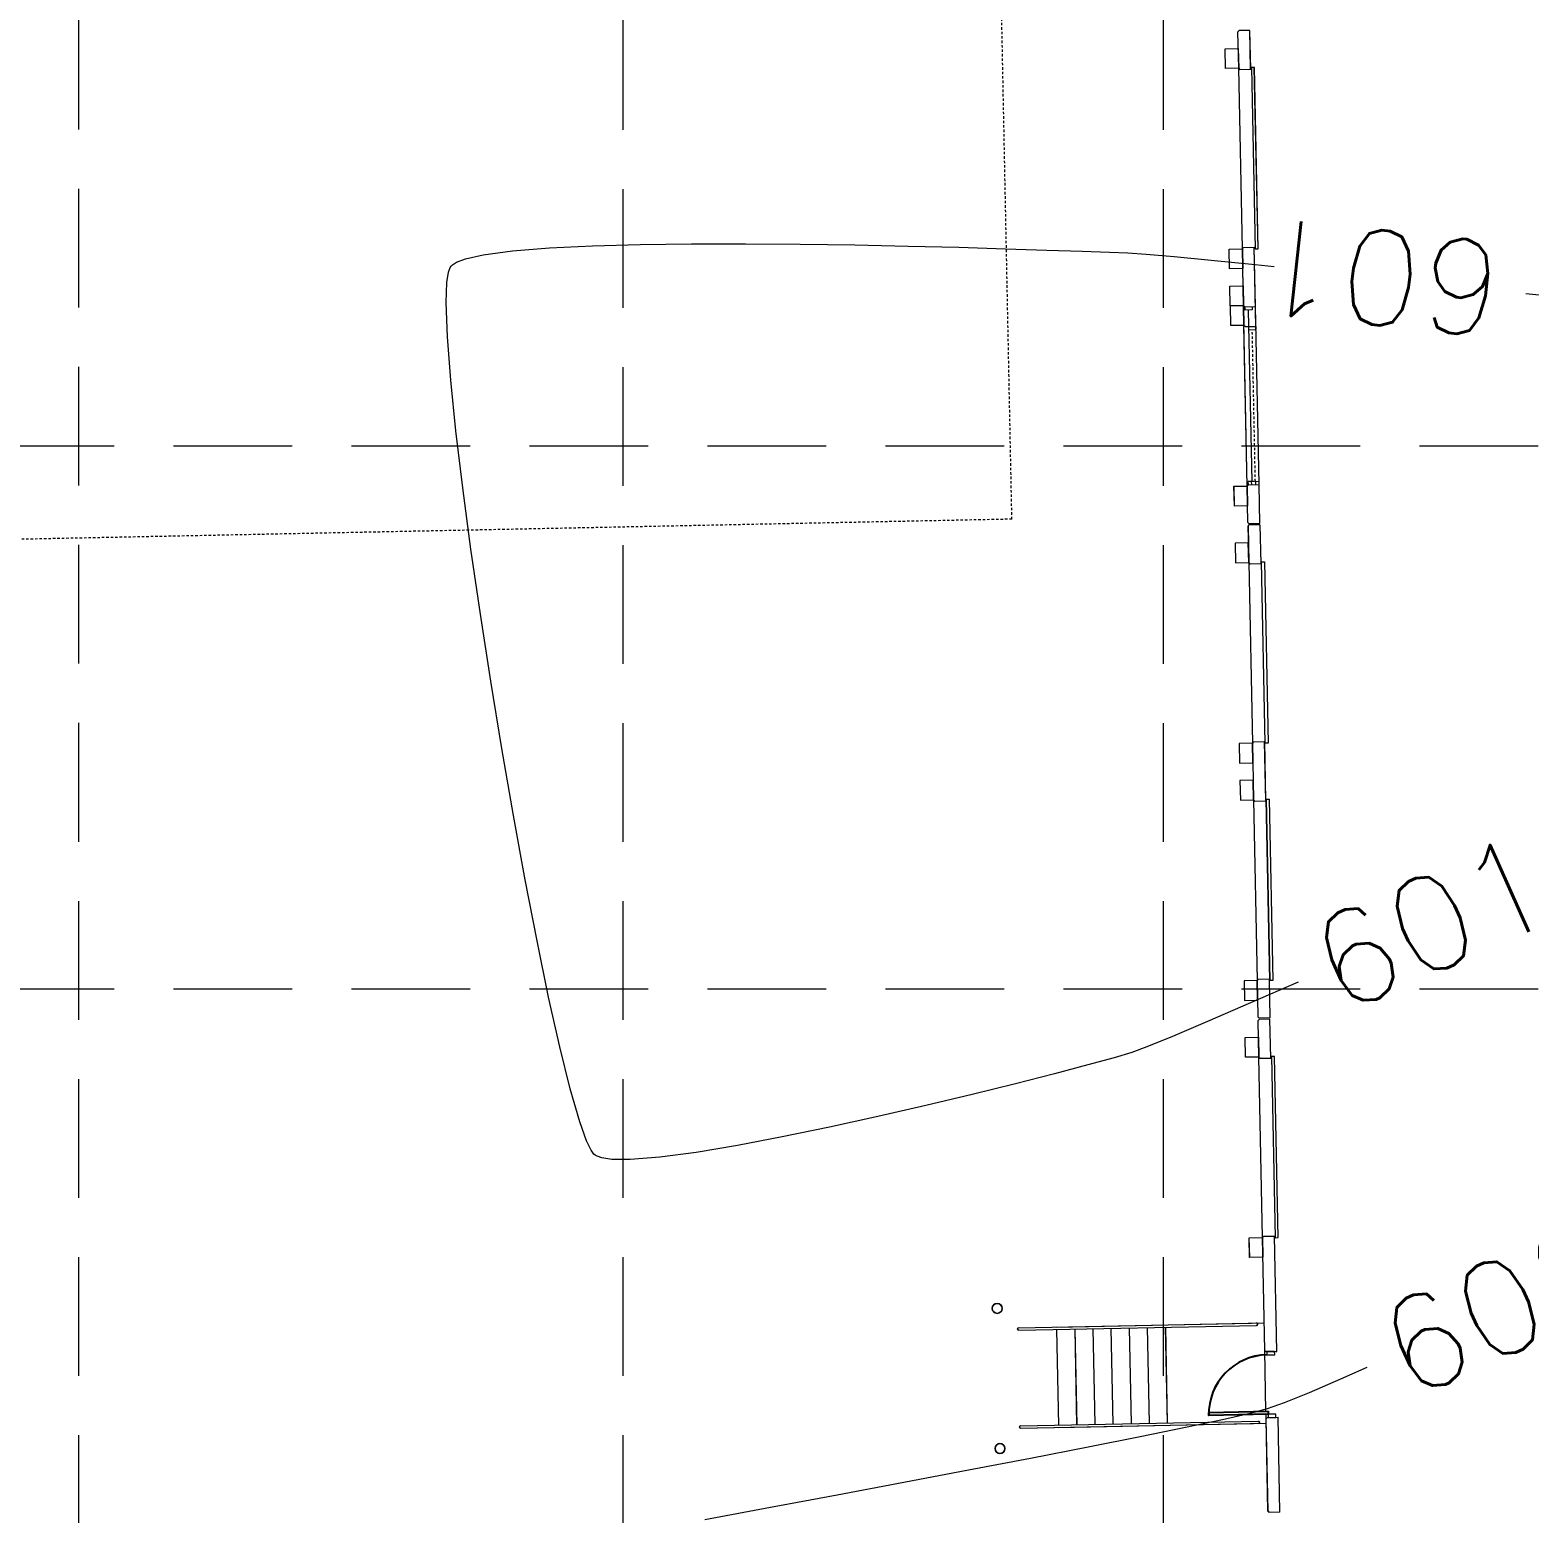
# Model space of a CAD drawing. Extents: x 2140663 to 2528301, y 336313 to 7007653.
# Drawn here: x 2527473.7 to 2527549.5, y 7006637.1 to 7006712 of the extents above; entities that cross this region are included whole.
import ezdxf

# ---------------------------------------------------------------- set-up
doc = ezdxf.new("R2010")
doc.units = 0
doc.header["$MEASUREMENT"] = 0
for name, pattern in [('HIDDEN', [0.375, 0.25, -0.125]), ('xdrc002ar$0$HIDDEN2', [0.1875, 0.125, -0.0625]), ('xdrc002pt$0$HIDDEN2', [0.1875, 0.125, -0.0625])]:
    doc.linetypes.add(name, pattern=pattern)
for name, color, linetype in [('1 EXISTING CONTOURS', 43, 'Continuous'), ('GRID', 254, 'HIDDEN'), ('xdrc002ar$0$BASE1$0$ADO', 8, 'Continuous'), ('xdrc002ar$0$BASE1$0$AFL', 1, 'Continuous'), ('xdrc002ar$0$BASE1$0$AFLHR', 7, 'Continuous'), ('xdrc002ar$0$BASE1$0$AFLST', 1, 'Continuous'), ('xdrc002ar$0$BASE1$0$awa', 7, 'Continuous'), ('xdrc002ar$0$WINDOWS', 8, 'Continuous'), ('xdrc002ar$0$XR3$0$BASE1$0$ADO', 3, 'Continuous'), ('xdrc002ar$0$XR3$0$BASE1$0$AFL', 1, 'Continuous'), ('xdrc002ar$0$XR3$0$BASE1$0$AFLHR', 2, 'Continuous'), ('xdrc002ar$0$XR3$0$BASE1$0$AFLST', 2, 'Continuous'), ('xdrc002ar$0$XR3$0$BASE1$0$awa', 4, 'Continuous'), ('xdrc002ar$0$XR3$0$WINDOWS', 2, 'Continuous'), ('xdrc002pt$0$V-ESMT-STRM-N', 2, 'xdrc002pt$0$HIDDEN2')]:
    doc.layers.add(name, color=color, linetype=linetype)
doc.styles.add('L200', font='simplex', dxfattribs={"height": 12})

# ---------------------------------------------------------------- blocks, each defined once
blk = doc.blocks.new('xdrc002ar$0$XR3$0$A$C228123AE')
at = {"layer": 'xdrc002ar$0$XR3$0$BASE1$0$ADO', "lineweight": 0}
for points in [[(22.61683327611536, 15.75429074559361), (22.61683327611536, 17.50429074559361), (132.6168332761154, 17.50429074559361), (132.6168332761154, 15.75429074559361)], [(166.6168332761154, 15.75429074559361), (166.6168332761154, 17.50429074559361), (276.6168332761154, 17.50429074559361), (276.6168332761154, 15.75429074559361)]]:
    blk.add_lwpolyline(points, close=True, dxfattribs=at)
at = {"layer": 'xdrc002ar$0$XR3$0$BASE1$0$AFL', "lineweight": 0}
for p, q in [((22.86683327844366, 8.004440076649189), (132.3668332770467, 8.004440076649189)), ((166.866833277978, 8.004440076649189), (276.366833276581, 8.004440076649189))]:
    blk.add_line(p, q, dxfattribs=at)
for points in [[(10.86683327844366, 8.004440078511834), (10.86683327844366, 0.004440078511834145), (22.86683327844366, 0.004440078511834145), (22.86683327844366, 8.004440078511834)], [(132.3668332770467, 8.004440078511834), (132.3668332770467, 0.004440078511834145), (144.3668332770467, 0.004440078511834145), (144.3668332770467, 8.004440078511834)], [(154.866833277978, 8.004440077580512), (154.866833277978, 0.00444007758051157), (166.866833277978, 0.00444007758051157), (166.866833277978, 8.004440077580512)], [(276.366833276581, 8.004440077580512), (276.366833276581, 0.00444007758051157), (288.366833276581, 0.00444007758051157), (288.366833276581, 8.004440077580512)]]:
    blk.add_lwpolyline(points, close=True, dxfattribs=at)
at = {"layer": 'xdrc002ar$0$XR3$0$BASE1$0$awa', "lineweight": 0}
for p, q in [((-0.008166723418980837, 15.25444007758051), (23.61683327611536, 15.25444007664919)), ((-0.008166723418980837, 15.25444007758051), (-0.008166723418980837, 8.754440076649189)), ((23.61683327658102, 8.754440076649189), (23.61683327611536, 15.25444007664919)), ((131.6168332770467, 8.754440078511834), (131.616833276581, 15.25444007851183)), ((131.6168332761154, 15.25444007758051), (167.6168332756497, 15.25444007571787)), ((167.616833276581, 8.754440076649189), (167.6168332756497, 15.25444007851183)), ((275.616833276581, 8.754440077580512), (275.6168332756497, 15.25444007758051)), ((275.6168332761154, 15.25444007664919), (299.241833276581, 15.25444007758051)), ((299.241833276581, 15.25444007758051), (299.241833276581, 8.754440077580512)), ((0.7418332765810192, 8.004440076649189), (-0.008166723418980837, 8.754440076649189)), ((0.7418332765810192, 8.004440076649189), (22.86683327658102, 8.004440076649189)), ((23.61683327658102, 8.754440076649189), (22.86683327658102, 8.004440076649189)), ((131.6168332770467, 8.754440078511834), (132.3668332770467, 8.004440078511834)), ((132.3668332770467, 8.004440078511834), (166.866833277978, 8.004440076649189)), ((166.866833276581, 8.004440076649189), (167.616833276581, 8.754440076649189)), ((276.366833276581, 8.004440077580512), (275.616833276581, 8.754440077580512)), ((276.366833276581, 8.004440077580512), (298.491833276581, 8.004440077580512)), ((299.241833276581, 8.754440077580512), (298.491833276581, 8.004440077580512))]:
    blk.add_line(p, q, dxfattribs=at)
blk = doc.blocks.new('xdrc002ar$0$XR3$0$BASE1$0$36D')
at = {"layer": 'xdrc002ar$0$XR3$0$BASE1$0$ADO'}
blk.add_lwpolyline([(-1.75, 1.000444171950221e-11), (0, 1.000444171950221e-11), (0, -35.99999999999), (-1.75, -35.99999999999)], close=True, dxfattribs=at)
blk.add_arc((0, 1.000444171950221e-11), 36, 180, 270, dxfattribs=at)
blk = doc.blocks.new('xdrc002ar$0$XR3$0$A$C2C35675B')
at = {"layer": 'xdrc002ar$0$XR3$0$BASE1$0$ADO', "lineweight": 0}
for points in [[(166.6244176290929, 172.5308349635452), (166.6244176290929, 174.2808349635452), (276.6244176290929, 174.2808349635452), (276.6244176290929, 172.5308349635452)], [(59.6332012093626, 170.7809842955321), (59.6332012093626, 166.0309842955321), (57.63320120889693, 166.0309842955321), (57.6332012093626, 170.7809842955321)], [(97.6332012093626, 170.7809842955321), (97.63320120889693, 166.0309842955321), (95.6332012093626, 166.0309842955321), (95.6332012093626, 170.7809842955321)]]:
    blk.add_lwpolyline(points, close=True, dxfattribs=at)
at = {"layer": 'xdrc002ar$0$XR3$0$BASE1$0$AFL', "lineweight": 0}
blk.add_line((166.8744176309556, 164.7809842946008), (276.3744176295586, 164.7809842946008), dxfattribs=at)
for points in [[(154.8744176309556, 164.7809842955321), (154.8744176309556, 156.7809842955321), (166.8744176309556, 156.7809842955321), (166.8744176309556, 164.7809842955321)], [(276.3744176295586, 164.7809842955321), (276.3744176295586, 156.7809842955321), (288.3744176295586, 156.7809842955321), (288.3744176295586, 164.7809842955321)]]:
    blk.add_lwpolyline(points, close=True, dxfattribs=at)
at = {"layer": 'xdrc002ar$0$XR3$0$BASE1$0$AFLHR', "lineweight": 0}
for p, q in [((54.13320120843127, 38.78098429553211), (54.13320120843127, 164.7809842955321)), ((115.1332012093626, 38.78098429553211), (115.1332012093626, 164.7809842955321)), ((54.13320120843127, 15.78098429646343), (54.13320120843127, 157.0340611664578)), ((55.63320120843127, 15.78098429646343), (55.63320120796561, 160.0691040679812)), ((113.6332012093626, 15.78098429646343), (113.6332012093626, 160.069068627432)), ((115.1332012093626, 15.78098429646343), (115.1332012093626, 157.0340611655265))]:
    blk.add_line(p, q, dxfattribs=at)
for centre, start, end in [((54.88320120889693, 160.069068627432), 0, 180), ((114.3832012093626, 160.069068627432), 0, 180), ((54.88320120982826, 15.78098429553211), 180, 0), ((114.3832012093626, 15.78098429646343), 180, 0)]:
    blk.add_arc(centre, 0.75, start, end, dxfattribs=at)
at = {"layer": 'xdrc002ar$0$XR3$0$BASE1$0$AFLST', "lineweight": 0}
for p, q in [((56.88320120982826, 164.7809842964634), (59.63320120843127, 164.7809842964634)), ((61.38320120843127, 164.7809842964634), (98.38320121075958, 164.7809842927381)), ((113.6332012093626, 104.7809842936695), (55.63320120843127, 104.7809842918068)), ((113.6332012093626, 93.78098429460078), (55.63320120843127, 93.78098429553211)), ((113.6332012093626, 82.78098429646343), (55.63320120843127, 82.78098429739475)), ((113.6332012093626, 71.78098429739475), (55.63320120843127, 71.78098429832608)), ((113.6332012093626, 60.7809842992574), (55.63320120843127, 60.78098430018872)), ((113.6332012093626, 49.78098430112004), (55.63320120843127, 49.78098430205137)), ((113.6332012093626, 38.78098430298269), (55.63320120843127, 38.78098430298269))]:
    blk.add_line(p, q, dxfattribs=at)
for centre in [(42.13320120843127, 2.998648459091783), (127.1332012098283, 2.998648459091783)]:
    blk.add_circle(centre, 3, dxfattribs=at)
at = {"layer": 'xdrc002ar$0$XR3$0$BASE1$0$awa', "lineweight": 0}
for p, q in [((-0.0005823704414069653, 172.0309842955321), (57.6332012093626, 172.0309842983261)), ((-0.0005823704414069653, 172.0309842955321), (-0.0005823704414069653, 165.5309842946008)), ((0.749417629558593, 164.7809842946008), (-0.0005823704414069653, 165.5309842946008)), ((0.7494176286272705, 164.7809842955321), (56.8832012093626, 164.7809842946008)), ((56.88320120889693, 164.7809842955321), (57.63320120889693, 165.5309842955321)), ((57.63320120889693, 165.5309842955321), (57.6332012093626, 172.0309842936695)), ((97.63320120982826, 172.0309842973948), (167.6244176286273, 172.0309842936695)), ((97.63320120889693, 165.5309842946008), (97.6332012093626, 172.0309842946008)), ((98.38320120889693, 164.7809842946008), (97.63320120889693, 165.5309842946008)), ((98.38320120517164, 164.7809842983261), (166.8744176309556, 164.7809842946008)), ((166.8744176295586, 164.7809842946008), (167.6244176295586, 165.5309842946008)), ((167.6244176295586, 165.5309842946008), (167.6244176286273, 172.0309842964634)), ((275.6244176295586, 165.5309842955321), (275.6244176286273, 172.0309842955321)), ((275.6244176290929, 172.0309842946008), (299.2494176295586, 172.0309842955321)), ((276.3744176295586, 164.7809842955321), (275.6244176295586, 165.5309842955321)), ((276.3744176295586, 164.7809842955321), (298.4994176295586, 164.7809842955321)), ((299.2494176295586, 165.5309842955321), (298.4994176295586, 164.7809842955321)), ((299.2494176295586, 172.0309842955321), (299.2494176295586, 165.5309842955321))]:
    blk.add_line(p, q, dxfattribs=at)
at = {"layer": 'xdrc002ar$0$XR3$0$BASE1$0$ADO', "lineweight": 0, "extrusion": (0, 0, -1), "zscale": -1}
blk.add_blockref('xdrc002ar$0$XR3$0$BASE1$0$36D', (-59.63320120843127, 166.0309842955321), dxfattribs=at)
blk = doc.blocks.new('xdrc002ar$0$XR3$0$A$C78C46FB7')
at = {"layer": 'xdrc002ar$0$XR3$0$WINDOWS', "linetype": 'Continuous', "lineweight": 0}
for p, q in [((-9.313225746154785e-10, 6.5), (1.999999999068677, 6.499999997206032)), ((-5.587935447692871e-09, 2), (1.999999994412065, 1.999999997206032)), ((1.999999994412065, 1.999999998137355), (1.999999999068677, 6.499999997206032)), ((1.999999997671694, 4.250759867951274), (105.9999999818392, 4.250759805552661)), ((107.9999999795109, 6.5), (105.9999999795109, 6.499999997206032)), ((105.9999999841675, 1.999999998137355), (105.9999999795109, 6.499999997206032)), ((107.9999999841675, 2), (105.9999999841675, 1.999999997206032))]:
    blk.add_line(p, q, dxfattribs=at)
blk = doc.blocks.new('xdrc002ar$0$BASE1$0$36D')
at = {"layer": 'xdrc002ar$0$BASE1$0$ADO'}
blk.add_lwpolyline([(-1.75, 1.000444171950221e-11), (0, 1.000444171950221e-11), (0, -35.99999999999), (-1.75, -35.99999999999)], close=True, dxfattribs=at)
blk.add_arc((0, 1.000444171950221e-11), 36, 180, 270, dxfattribs=at)

msp = doc.modelspace()

# ---------------------------------------------------------------- linework, layer by layer
at = {"layer": '1 EXISTING CONTOURS', "color": 43, "lineweight": 0, "extrusion": (0.133392943693471, -0.9910632283425668, 0), "elevation": -6606933.168672906}
msp.add_lwpolyline([(3439553.371367573, 601.0000000000007), (3439554.877354843, 601.0000000000007)], dxfattribs=at)
at = {"layer": '1 EXISTING CONTOURS', "color": 43, "lineweight": 0, "extrusion": (0.0809369052786091, -0.996719226946045, 0), "elevation": -6779145.596235899}
msp.add_lwpolyline([(3086306.633288581, 601), (3086308.503615507, 601)], dxfattribs=at)
at = {"layer": '1 EXISTING CONTOURS', "color": 43, "lineweight": 0, "extrusion": (0.04913742073775506, -0.99879202734265, 0), "elevation": -6874042.284814943}
msp.add_lwpolyline([(2868738.025862622, 601.0000000000007), (2868740.201020585, 601.0000000000007)], dxfattribs=at)
at = {"layer": '1 EXISTING CONTOURS', "color": 43, "lineweight": 0}
for points, elevation in [([(2527502.13337864, 7006701.123934275), (2527504.550926118, 7006701.191331883)], 601), ([(2527504.550926118, 7006701.191331883), (2527507.150168063, 7006701.224258224)], 601), ([(2527507.150168063, 7006701.224258224), (2527509.867781895, 7006701.227726077)], 601), ([(2527509.867781895, 7006701.227726077), (2527512.640445037, 7006701.206748222)], 601), ([(2527518.097628932, 7006701.111506498), (2527520.655504528, 7006701.047268188)], 601), ([(2527520.655504528, 7006701.047268188), (2527523.015139118, 7006700.97863528)], 601), ([(2527523.015139118, 7006700.97863528), (2527525.113210123, 7006700.910620556)], 601), ([(2527526.886394964, 7006700.848236794), (2527528.271371061, 7006700.796496771)], 601), ([(2527528.271371061, 7006700.796496771), (2527529.204815838, 7006700.760413266)], 601), ([(2527529.204815838, 7006700.760413266), (2527530.126282868, 7006700.700522795)], 601), ([(2527494.857406956, 7006699.792452181), (2527494.938467782, 7006700.019367734)], 601), ([(2527494.938467782, 7006700.019367734), (2527494.987348512, 7006700.09443001)], 601), ([(2527495.259547442, 7006700.290822311), (2527495.720255471, 7006700.465060116)], 601), ([(2527533.413314946, 7006700.397415593), (2527535.649458779, 7006700.171113588)], 601), ([(2527494.776151557, 7006699.268478853), (2527494.857406956, 7006699.792452181)], 601), ([(2527494.799018843, 7006696.515380874), (2527494.7391405, 7006698.250584749)], 601), ([(2527494.965821553, 7006694.331072843), (2527494.799018843, 7006696.515380874)], 601), ([(2527495.227750727, 7006691.767473157), (2527494.965821553, 7006694.331072843)], 601), ([(2527495.989796872, 7006685.781648838), (2527495.573008467, 7006688.89439432)], 601), ([(2527496.466318041, 7006682.499049214), (2527495.989796872, 7006685.781648838)], 601), ([(2527496.990774073, 7006679.116407949), (2527496.466318041, 7006682.499049214)], 601), ([(2527498.733772346, 7006669.066359362), (2527498.136299126, 7006672.330250519)], 601), ([(2527537.808410505, 7006663.897891656), (2527535.407099576, 7006662.845629368)], 601), ([(2527535.407099576, 7006662.845629368), (2527533.224436058, 7006661.900073722)], 601), ([(2527531.458284987, 7006661.149259143), (2527530.166404328, 7006660.619824685)], 601), ([(2527529.406552054, 7006660.338409405), (2527528.507010911, 7006660.073701756)], 601), ([(2527527.182608651, 7006659.709039721), (2527525.501418232, 7006659.264805436)], 601), ([(2527518.997847612, 7006657.658490441), (2527516.570234146, 7006657.099788514)], 601), ([(2527521.340964755, 7006658.21914866), (2527518.997847612, 7006657.658490441)], 601), ([(2527514.126197315, 7006656.563425018), (2527511.733810077, 7006656.069782089)], 601), ([(2527507.376276215, 7006655.292186469), (2527505.547275509, 7006655.048998051)], 601), ([(2527503.117151663, 7006654.938063451), (2527502.608965751, 7006655.011089803)], 601), ([(2527529.825899654, 7006640.912859879), (2527527.191992207, 7006640.390258278)], 602), ([(2527527.191992207, 7006640.390258278), (2527524.277937048, 7006639.822461003)], 602)]:
    msp.add_lwpolyline(points, dxfattribs=dict(at, elevation=elevation))
at = {"layer": '1 EXISTING CONTOURS', "color": 43, "lineweight": 0, "extrusion": (-0.01461677612730902, -0.9998931692214146, 0), "elevation": -7042896.761827323}
msp.add_lwpolyline([(2424827.24137179, 601.0000000000007), (2424830.006057015, 601.0000000000007)], dxfattribs=at)
at = {"layer": '1 EXISTING CONTOURS', "color": 43, "lineweight": 0, "extrusion": (-0.02035787912658919, -0.9997927569038831, 0), "elevation": -7056703.928996382}
msp.add_lwpolyline([(2384350.019296499, 601), (2384352.712648701, 601)], dxfattribs=at)
at = {"layer": '1 EXISTING CONTOURS', "color": 43, "lineweight": 0, "extrusion": (-0.03516000643426442, -0.9993816958237441, 0), "elevation": -7091236.43742898}
msp.add_lwpolyline([(2279606.684776648, 601.0000000000007), (2279608.459058536, 601.0000000000007)], dxfattribs=at)
at = {"layer": '1 EXISTING CONTOURS', "color": 43, "lineweight": 0, "extrusion": (0.7021807981762209, -0.7119986844598839, 0), "elevation": -3214002.802036337}
msp.add_lwpolyline([(6719543.370859358, 601), (6719543.467689903, 601)], dxfattribs=at)
at = {"layer": '1 EXISTING CONTOURS', "color": 43, "lineweight": 0, "extrusion": (0.5340754289614763, -0.8454368315726581, 0), "elevation": -4573849.378711141}
msp.add_lwpolyline([(5878943.807057113, 601), (5878944.047472131, 601)], dxfattribs=at)
at = {"layer": '1 EXISTING CONTOURS', "color": 43, "lineweight": 0, "extrusion": (0.2204096152828285, -0.9754074028275957, 0), "elevation": -6277303.143684691}
msp.add_lwpolyline([(4009682.190058169, 601.0000000000007), (4009683.096216275, 601.0000000000007)], dxfattribs=at)
at = {"layer": '1 EXISTING CONTOURS', "color": 43, "lineweight": 0, "extrusion": (-0.08659990218369105, -0.9962431715910404, 0), "elevation": -7199261.589980421}
msp.add_lwpolyline([(1911255.034004273, 601), (1911256.463778929, 601)], dxfattribs=at)
at = {"layer": '1 EXISTING CONTOURS', "color": 43, "lineweight": 0, "extrusion": (-0.09581297587252367, -0.9953993538547488, 0), "elevation": -7216635.546188235}
msp.add_lwpolyline([(1844570.439098659, 601.0000000000007), (1844572.310336402, 601.0000000000007)], dxfattribs=at)
at = {"layer": '1 EXISTING CONTOURS', "color": 43, "lineweight": 0, "extrusion": (-0.1035129136290568, -0.994628109753602, 0), "elevation": -7230693.526181737}
msp.add_lwpolyline([(1788674.05571885, 601), (1788675.014984313, 601)], dxfattribs=at)
at = {"layer": '1 EXISTING CONTOURS', "color": 43, "lineweight": 0, "extrusion": (0.9993396146518725, -0.03633640856561073, 0), "elevation": 2271227.368318105}
msp.add_lwpolyline([(7093911.211210154, 601), (7093912.229776903, 601)], dxfattribs=at)
at = {"layer": '1 EXISTING CONTOURS', "color": 43, "lineweight": 0, "extrusion": (-0.1061636027307487, -0.9943486759961154, 0), "elevation": -7235435.338176911}
msp.add_lwpolyline([(1769408.952414129, 601), (1769409.793242602, 601)], dxfattribs=at)
at = {"layer": '1 EXISTING CONTOURS', "color": 43, "lineweight": 0, "extrusion": (0.9928568636702683, 0.1193115596362666, 0), "elevation": 3345420.307433971}
msp.add_lwpolyline([(6655079.721612243, 601.0000000000007), (6655082.615361525, 601.0000000000007)], dxfattribs=at)
at = {"layer": '1 EXISTING CONTOURS', "color": 43, "lineweight": 0, "extrusion": (0.9867765626048756, 0.1620864445094231, 0), "elevation": 3629762.498347198}
msp.add_lwpolyline([(6504350.274416517, 601.0000000000007), (6504353.733021567, 601.0000000000007)], dxfattribs=at)
at = {"layer": '1 EXISTING CONTOURS', "color": 43, "lineweight": 0, "extrusion": (0.9852967638136274, 0.1708516526650908, 0), "elevation": 3687437.281546568}
msp.add_lwpolyline([(6471824.338403679, 601), (6471827.762029084, 601)], dxfattribs=at)
at = {"layer": '1 EXISTING CONTOURS', "color": 43, "lineweight": 0, "extrusion": (0.9817096577839145, 0.1903842110412252, 0), "elevation": 3815229.079206714}
msp.add_lwpolyline([(6397315.696849992, 601.0000000000003), (6397318.839003846, 601.0000000000003)], dxfattribs=at)
at = {"layer": '1 EXISTING CONTOURS', "color": 43, "lineweight": 0, "extrusion": (0.979227987982167, 0.2027622932213899, 0), "elevation": 3895685.747770736}
msp.add_lwpolyline([(6348638.975216884, 601), (6348641.871030666, 601)], dxfattribs=at)
at = {"layer": '1 EXISTING CONTOURS', "color": 43, "lineweight": 0, "extrusion": (0.9757736411325845, 0.2187825433412325, 0), "elevation": 3999203.382492336}
msp.add_lwpolyline([(6283941.770253735, 601), (6283944.349569689, 601)], dxfattribs=at)
at = {"layer": '1 EXISTING CONTOURS', "color": 43, "lineweight": 0, "extrusion": (-0.3912290742923589, 0.920293329014366, 0), "elevation": 5459339.72165767}
msp.add_lwpolyline([(-5067281.814356059, 601), (-5067279.895238515, 601)], dxfattribs=at)
at = {"layer": '1 EXISTING CONTOURS', "color": 43, "lineweight": 0, "extrusion": (0.970398034206858, 0.2415111906464493, 0), "elevation": 4144868.451616792}
msp.add_lwpolyline([(6188827.856694157, 601), (6188830.04979694, 601)], dxfattribs=at)
at = {"layer": '1 EXISTING CONTOURS', "color": 43, "lineweight": 0, "extrusion": (0.3473018878379938, -0.9377533784018939, 0), "elevation": -5692703.669196403}
msp.add_lwpolyline([(4803626.413263602, 601), (4803625.602973506, 601)], dxfattribs=at)
at = {"layer": '1 EXISTING CONTOURS', "color": 43, "lineweight": 0, "extrusion": (0.2654619799381361, -0.9641213290905479, 0), "elevation": -6084307.700921816}
msp.add_lwpolyline([(4296845.999411963, 601), (4296844.625723589, 601)], dxfattribs=at)
at = {"layer": '1 EXISTING CONTOURS', "color": 43, "lineweight": 0, "extrusion": (0.2476001487575566, -0.9688623051472464, 0), "elevation": -6162672.356541033}
msp.add_lwpolyline([(4183674.059881858, 601), (4183672.026666602, 601)], dxfattribs=at)
at = {"layer": '1 EXISTING CONTOURS', "color": 43, "lineweight": 0, "extrusion": (0.9605843454289829, 0.2779886963830948, 0), "elevation": 4375649.768953352}
msp.add_lwpolyline([(6027868.019849007, 601.0000000000003), (6027869.758087036, 601.0000000000003)], dxfattribs=at)
at = {"layer": '1 EXISTING CONTOURS', "color": 43, "lineweight": 0, "extrusion": (0.2402808999519479, -0.9707033991484124, 0), "elevation": -6194071.847544005}
msp.add_lwpolyline([(4137041.956307729, 601.0000000000007), (4137039.699647393, 601.0000000000007)], dxfattribs=at)
at = {"layer": '1 EXISTING CONTOURS', "color": 43, "lineweight": 0, "extrusion": (0.9408754329473997, 0.3387527412081611, 0), "elevation": 4751588.272934839}
msp.add_lwpolyline([(5736192.200329714, 601.0000000000007), (5736193.219354457, 601.0000000000007)], dxfattribs=at)
at = {"layer": '1 EXISTING CONTOURS', "color": 43, "lineweight": 0, "extrusion": (-0.2143568157566511, 0.9767554225796082, 0), "elevation": 6301999.912606779}
msp.add_lwpolyline([(-3970690.220645415, 601.0000000000003), (-3970687.718446016, 601.0000000000003)], dxfattribs=at)
at = {"layer": '1 EXISTING CONTOURS', "color": 43, "lineweight": 0, "extrusion": (0.1861323421500927, -0.9825246822374086, 0), "elevation": -6413760.849683546}
msp.add_lwpolyline([(3787507.968021772, 601), (3787505.654935162, 601)], dxfattribs=at)
at = {"layer": '1 EXISTING CONTOURS', "color": 43, "lineweight": 0, "extrusion": (0.8996983921590295, 0.436512088201985, 0), "elevation": 5332479.329220039}
msp.add_lwpolyline([(5200591.387385359, 601.0000000000007), (5200591.916124199, 601.0000000000007)], dxfattribs=at)
at = {"layer": '1 EXISTING CONTOURS', "color": 43, "lineweight": 0, "extrusion": (0.811118765983468, 0.5848814815579786, 0), "elevation": 6148167.351172778}
msp.add_lwpolyline([(4204940.284640765, 601), (4204940.522418694, 601)], dxfattribs=at)
at = {"layer": '1 EXISTING CONTOURS', "color": 43, "lineweight": 0, "extrusion": (0.1642043467152412, -0.9864263441939398, 0), "elevation": -6496521.667359233}
msp.add_lwpolyline([(3643725.229573614, 601.0000000000007), (3643723.11601573, 601.0000000000007)], dxfattribs=at)
at = {"layer": '1 EXISTING CONTOURS', "color": 43, "lineweight": 0, "extrusion": (-0.6634844307022645, -0.7481900896267553, 0), "elevation": -6919268.350843066}
msp.add_lwpolyline([(-2757754.446401227, 601), (-2757754.53302921, 601)], dxfattribs=at)
at = {"layer": '1 EXISTING CONTOURS', "color": 43, "lineweight": 0, "extrusion": (0.50043358634983, 0.8657749278265382, 0), "elevation": 7331033.382321415}
msp.add_lwpolyline([(1318117.357936776, 601.0000000000007), (1318117.462487065, 601.0000000000007)], dxfattribs=at)
at = {"layer": '1 EXISTING CONTOURS', "color": 43, "lineweight": 0, "extrusion": (0.3243024501886964, 0.9459534453669527, 0), "elevation": 7447644.737183943}
msp.add_lwpolyline([(-118624.4134017839, 601.0000000000007), (-118624.1573268753, 601.0000000000007)], dxfattribs=at)
at = {"layer": '1 EXISTING CONTOURS', "color": 43, "lineweight": 0, "extrusion": (-0.00865281066279024, -0.99996256373308, 0), "elevation": -7028262.640981304}
msp.add_lwpolyline([(2466782.16341096, 601.0000000000007), (2466781.238311762, 601.0000000000007)], dxfattribs=at)
at = {"layer": '1 EXISTING CONTOURS', "color": 43, "lineweight": 0, "extrusion": (0.07878071192094024, -0.996891969788718, 0), "elevation": -6785759.467027248}
msp.add_lwpolyline([(3071639.256619911, 601.0000000000003), (3071637.746868278, 601.0000000000003)], dxfattribs=at)
at = {"layer": '1 EXISTING CONTOURS', "color": 43, "lineweight": 0, "extrusion": (0.402838358222344, -0.9152711385948574, 0), "elevation": -5394788.820961876}
msp.add_lwpolyline([(5135930.727651194, 602.0000000000007), (5135929.260042258, 602.0000000000007)], dxfattribs=at)
at = {"layer": '1 EXISTING CONTOURS', "color": 43, "lineweight": 0, "extrusion": (0.376075628679333, -0.9265889711805577, 0), "elevation": -5541732.678841635}
msp.add_lwpolyline([(4977016.901399921, 602), (4977015.547023669, 602)], dxfattribs=at)
at = {"layer": '1 EXISTING CONTOURS', "color": 43, "lineweight": 0, "extrusion": (-0.3932160197935802, 0.9194461168430127, 0), "elevation": 5448362.251284367}
msp.add_lwpolyline([(-5079061.386291066, 602.0000000000007), (-5079059.666842019, 602.0000000000007)], dxfattribs=at)
at = {"layer": '1 EXISTING CONTOURS', "color": 43, "lineweight": 0, "extrusion": (0.3388473084461662, -0.9408413795953008, 0), "elevation": -5735690.172337322}
msp.add_lwpolyline([(4752193.502584853, 602.0000000000007), (4752192.574072734, 602.0000000000007)], dxfattribs=at)
at = {"layer": '1 EXISTING CONTOURS', "color": 43, "lineweight": 0, "extrusion": (0.2071469792085811, -0.9783098328263699, 0), "elevation": -6331095.513551986}
msp.add_lwpolyline([(3924116.032838328, 602), (3924114.115570978, 602)], dxfattribs=at)
at = {"layer": '1 EXISTING CONTOURS', "color": 43, "lineweight": 0, "extrusion": (0.2211362040329693, -0.9752429334611398, 0), "elevation": -6274248.607109088}
msp.add_lwpolyline([(4014383.260597664, 602.0000000000007), (4014381.827515488, 602.0000000000007)], dxfattribs=at)
at = {"layer": '1 EXISTING CONTOURS', "color": 43, "lineweight": 0, "extrusion": (0.2548682558934741, -0.9669757867381265, 0), "elevation": -6131064.714141117}
msp.add_lwpolyline([(4229837.051841667, 602), (4229836.169143047, 602)], dxfattribs=at)
at = {"layer": '1 EXISTING CONTOURS', "color": 43, "lineweight": 0, "extrusion": (0.1994775573772806, -0.9799023951918853, 0), "elevation": -6361638.736892167}
msp.add_lwpolyline([(3874402.479739876, 602), (3874400.145035008, 602)], dxfattribs=at)
at = {"layer": '1 EXISTING CONTOURS', "color": 43, "lineweight": 0, "extrusion": (0.1887645393129026, -0.9820223768825168, 0), "elevation": -6403570.13648589}
msp.add_lwpolyline([(3804690.537266297, 602.0000000000007), (3804687.351772659, 602.0000000000007)], dxfattribs=at)
at = {"layer": '1 EXISTING CONTOURS', "color": 43, "lineweight": 0, "extrusion": (0.1852866287317697, -0.9826845196772033, 0), "elevation": -6417000.019443962}
msp.add_lwpolyline([(3781989.131859162, 602.0000000000003), (3781985.714040736, 602.0000000000003)], dxfattribs=at)
at = {"layer": '1 EXISTING CONTOURS', "color": 43, "lineweight": 0, "extrusion": (0.1868385273537408, -0.9823906375247504, 0), "elevation": -6411018.441906749}
msp.add_lwpolyline([(3792123.267401041, 602), (3792119.93225111, 602)], dxfattribs=at)
at = {"layer": '1 EXISTING CONTOURS', "color": 43, "lineweight": 0, "extrusion": (0.1839912314579332, -0.9829278848148493, 0), "elevation": -6421979.326268552}
msp.add_lwpolyline([(3773524.443240212, 602.0000000000007), (3773521.009745586, 602.0000000000007)], dxfattribs=at)
at = {"layer": '1 EXISTING CONTOURS', "color": 43, "lineweight": 0, "extrusion": (0.1828719483417759, -0.9831367404942625, 0), "elevation": -6426271.702813786}
msp.add_lwpolyline([(3766206.483934032, 602), (3766203.101758405, 602)], dxfattribs=at)
at = {"layer": 'GRID', "color": 253, "linetype": 'HIDDEN', "lineweight": 0, "ltscale": 24}
for p, q in [((2527476.162591924, 7006031.998962794), (2527476.168752994, 7007623.471191216)), ((2527503.695680559, 7006031.994634018), (2527503.666313902, 7007623.464716725)), ((2527530.983350792, 7006031.990343825), (2527531.038154987, 7007623.461265043)), ((2527228.947377252, 7006691.00894002), (2528272.331315909, 7006691.00894002)), ((2527228.947377252, 7006663.551467947), (2528272.331315909, 7006663.551467947))]:
    msp.add_line(p, q, dxfattribs=at)
at = {"layer": 'xdrc002ar$0$BASE1$0$ADO', "color": 7, "lineweight": 0}
msp.add_lwpolyline([(2527535.641552365, 7006700.967310765), (2527535.787355598, 7006700.970270755), (2527535.601299069, 7006710.135045358), (2527535.455495837, 7006710.132085368)], close=True, dxfattribs=at)
at = {"layer": 'xdrc002ar$0$BASE1$0$ADO', "lineweight": 0}
for points in [[(2527535.962893989, 7006685.138661806), (2527536.108697223, 7006685.141621797), (2527536.294753741, 7006675.976847128), (2527536.148950507, 7006675.973887137)], [(2527536.206458885, 7006673.141138603), (2527536.352262119, 7006673.144098594), (2527536.538318637, 7006663.979323925), (2527536.392515403, 7006663.976363934)], [(2527536.656385397, 7006650.978941713), (2527536.80218863, 7006650.981901703), (2527536.616132112, 7006660.146676373), (2527536.470328879, 7006660.143716382)], [(2527536.627287928, 7006645.227900588), (2527536.231536294, 7006645.219866329), (2527536.23491914, 7006645.053234062), (2527536.630670773, 7006645.061268321)], [(2527536.691561997, 7006642.06188752), (2527536.295810364, 7006642.053853261), (2527536.29919321, 7006641.887220995), (2527536.694944843, 7006641.895255254)]]:
    msp.add_lwpolyline(points, close=True, dxfattribs=at)
at = {"layer": 'xdrc002ar$0$BASE1$0$AFL', "color": 7, "lineweight": 0}
for p, q in [((2527534.123404968, 7006711.084410268), (2527534.789934029, 7006711.097941652)), ((2527534.143702043, 7006710.084616676), (2527534.123404968, 7006711.084410268)), ((2527534.789934029, 7006711.097941652), (2527534.810231105, 7006710.098148059)), ((2527534.810231105, 7006710.098148059), (2527534.143702043, 7006710.084616676)), ((2527534.995441922, 7006700.975031522), (2527534.810231105, 7006710.098148059)), ((2527534.328912861, 7006700.961500138), (2527534.995441922, 7006700.975031522)), ((2527534.349209937, 7006699.961706545), (2527534.328912861, 7006700.961500138)), ((2527534.995441922, 7006700.975031522), (2527535.015738999, 7006699.975237929)), ((2527535.015738999, 7006699.975237929), (2527534.349209937, 7006699.961706545)), ((2527534.387266954, 7006698.087093559), (2527535.053796016, 7006698.100624943)), ((2527534.40756403, 7006697.087299964), (2527534.387266954, 7006698.087093559)), ((2527535.053796016, 7006698.100624943), (2527535.074093092, 7006697.100831348)), ((2527535.074093092, 7006697.100831348), (2527534.40756403, 7006697.087299964)), ((2527534.572477771, 7006688.963977021), (2527535.239006833, 7006688.977508405)), ((2527534.592774847, 7006687.964183428), (2527534.572477771, 7006688.963977021)), ((2527535.239006833, 7006688.977508405), (2527535.259303909, 7006687.977714812)), ((2527535.259303909, 7006687.977714812), (2527534.592774847, 7006687.964183428)), ((2527535.317629253, 7006685.104724498), (2527535.502840059, 7006675.981607896)), ((2527535.561194149, 7006673.107201295), (2527535.746404956, 7006663.984084693)), ((2527536.010274949, 7006650.986662472), (2527535.825064142, 7006660.109779074))]:
    msp.add_line(p, q, dxfattribs=at)
for points in [[(2527535.297332178, 7006686.104518099), (2527534.630803111, 7006686.090986716), (2527534.651100186, 7006685.091193115), (2527535.317629253, 7006685.104724498)], [(2527535.50284006, 7006675.981607896), (2527534.836310993, 7006675.968076513), (2527534.856608068, 7006674.968282913), (2527535.523137134, 7006674.981814296)], [(2527535.540897075, 7006674.106994895), (2527534.874368008, 7006674.093463512), (2527534.894665082, 7006673.093669912), (2527535.561194149, 7006673.107201295)], [(2527535.746404956, 7006663.984084693), (2527535.079875889, 7006663.97055331), (2527535.100172963, 7006662.970759709), (2527535.76670203, 7006662.984291092)], [(2527535.825064142, 7006660.109779074), (2527535.158535075, 7006660.096247691), (2527535.138238001, 7006661.096041291), (2527535.804767068, 7006661.109572674)], [(2527536.030572024, 7006649.986868871), (2527535.364042957, 7006649.973337488), (2527535.343745882, 7006650.973131089), (2527536.010274949, 7006650.986662472)]]:
    msp.add_lwpolyline(points, close=True, dxfattribs=at)
at = {"layer": 'xdrc002ar$0$BASE1$0$AFLHR', "lineweight": 0}
for p, q in [((2527523.683687357, 7006646.423762374), (2527535.452347546, 7006646.662681061)), ((2527523.686224491, 7006646.298788173), (2527535.707749767, 7006646.542840342)), ((2527525.599958424, 7006646.4626651), (2527536.097791227, 7006646.675784384)), ((2527523.784327019, 7006641.466452438), (2527535.805855248, 7006641.710504667)), ((2527525.70313522, 7006641.380380965), (2527536.200968023, 7006641.593500249)), ((2527523.786864153, 7006641.341478239), (2527535.555524343, 7006641.580396926))]:
    msp.add_line(p, q, dxfattribs=at)
for centre, start, end in [((2527523.684955924, 7006646.361275273), 91.16301703732765, 271.1630170373276), ((2527535.7064812, 7006646.605327442), 271.1630170373276, 91.16301703732765), ((2527535.807120862, 7006641.648017507), 271.1630170373276, 91.16301703732765), ((2527523.785595586, 7006641.403965339), 91.16301703732765, 271.1630170373276)]:
    msp.add_arc(centre, 0.06249997545074071, start, end, dxfattribs=at)
at = {"layer": 'xdrc002ar$0$BASE1$0$AFLST', "color": 7, "lineweight": 0}
for p, q in [((2527525.602495559, 7006646.3376909), (2527525.700598086, 7006641.505355165)), ((2527526.518973025, 7006646.356296551), (2527526.617075553, 7006641.523960817)), ((2527527.435450492, 7006646.374902204), (2527527.53355302, 7006641.542566469)), ((2527528.351927959, 7006646.393507855), (2527528.450030487, 7006641.56117212)), ((2527529.268405426, 7006646.412113507), (2527529.366507953, 7006641.579777773)), ((2527530.184882893, 7006646.430719159), (2527530.28298542, 7006641.598383424)), ((2527531.10136036, 7006646.449324811), (2527531.199462887, 7006641.616989076)), ((2527536.188705207, 7006642.197542216), (2527536.12612256, 7006645.280239151)), ((2527536.19631661, 7006641.822619616), (2527536.191665197, 7006642.051738983))]:
    msp.add_line(p, q, dxfattribs=at)
for centre in [(2527522.598415485, 7006647.401935638), (2527522.74218643, 7006640.320064303)]:
    msp.add_circle(centre, 0.2499999018029629, dxfattribs=at)
at = {"layer": 'xdrc002ar$0$BASE1$0$awa', "color": 7, "lineweight": 0}
for p, q in [((2527534.834026904, 7006712.005273162), (2527534.772808372, 7006711.941517496)), ((2527534.810231105, 7006710.098148059), (2527534.772808372, 7006711.941517496)), ((2527535.375581766, 7006712.016267411), (2527534.834026904, 7006712.005273162)), ((2527535.415541635, 7006710.047923775), (2527535.375581766, 7006712.016267411)), ((2527534.810231105, 7006710.098148059), (2527534.873986772, 7006710.036929526)), ((2527534.873986772, 7006710.036929526), (2527535.415541635, 7006710.047923775)), ((2527534.995441922, 7006700.975031522), (2527535.056660455, 7006701.03878719)), ((2527535.074093092, 7006697.100831348), (2527534.995441922, 7006700.975031522)), ((2527535.056660455, 7006701.03878719), (2527535.598215317, 7006701.049781439)), ((2527535.679403621, 7006697.050607067), (2527535.598215317, 7006701.049781439)), ((2527535.137848758, 7006697.039612818), (2527535.074093092, 7006697.100831348)), ((2527535.137848758, 7006697.039612818), (2527535.679403621, 7006697.050607067)), ((2527535.300225365, 7006689.041264073), (2527535.239006833, 7006688.977508405)), ((2527535.276429567, 7006687.134138968), (2527535.239006833, 7006688.977508405)), ((2527535.300225365, 7006689.041264073), (2527535.841780228, 7006689.052258322)), ((2527535.881740096, 7006687.083914685), (2527535.841780228, 7006689.052258322)), ((2527535.276429567, 7006687.134138968), (2527535.340185233, 7006687.072920436)), ((2527535.881740096, 7006687.083914685), (2527535.340185233, 7006687.072920436))]:
    msp.add_line(p, q, dxfattribs=at)
at = {"layer": 'xdrc002ar$0$BASE1$0$awa', "lineweight": 0}
for p, q in [((2527535.280206522, 7006686.948093949), (2527535.341425054, 7006687.011849617)), ((2527535.280206522, 7006686.948093949), (2527535.317629253, 7006685.104724498)), ((2527535.882979921, 7006687.022843865), (2527535.341425054, 7006687.011849617)), ((2527535.882979921, 7006687.022843865), (2527535.922939787, 7006685.054500215)), ((2527535.38138492, 7006685.043505966), (2527535.317629253, 7006685.104724498)), ((2527535.38138492, 7006685.043505966), (2527535.922939787, 7006685.054500215)), ((2527535.564058593, 7006676.045363563), (2527535.50284006, 7006675.981607896)), ((2527535.50284006, 7006675.981607896), (2527535.561194149, 7006673.107201295)), ((2527535.564058593, 7006676.045363563), (2527536.105613459, 7006676.056357812)), ((2527536.105613459, 7006676.056357812), (2527536.166504683, 7006673.056977011)), ((2527535.561194149, 7006673.107201295), (2527535.624949817, 7006673.045982762)), ((2527535.624949817, 7006673.045982762), (2527536.166504683, 7006673.056977011)), ((2527535.746404956, 7006663.984084693), (2527535.807623489, 7006664.04784036)), ((2527535.746404956, 7006663.984084693), (2527535.783827687, 7006662.140715242)), ((2527535.807623489, 7006664.04784036), (2527536.349178356, 7006664.058834609)), ((2527536.349178356, 7006664.058834609), (2527536.389138221, 7006662.090490958)), ((2527535.847583354, 7006662.079496709), (2527535.783827687, 7006662.140715242)), ((2527536.389138221, 7006662.090490958), (2527535.847583354, 7006662.079496709)), ((2527535.848859944, 7006662.016904192), (2527535.787641411, 7006661.953148524)), ((2527535.825064142, 7006660.109779074), (2527535.787641411, 7006661.953148524)), ((2527536.390414811, 7006662.027898441), (2527535.848859944, 7006662.016904192)), ((2527536.430374676, 7006660.05955479), (2527536.390414811, 7006662.027898441)), ((2527535.825064142, 7006660.109779074), (2527535.88881981, 7006660.048560541)), ((2527535.88881981, 7006660.048560541), (2527536.430374676, 7006660.05955479)), ((2527536.010274949, 7006650.986662472), (2527536.071493482, 7006651.050418139)), ((2527536.12612256, 7006645.28023915), (2527536.010274949, 7006650.986662472)), ((2527536.071493482, 7006651.050418139), (2527536.613048349, 7006651.061412388)), ((2527536.731433094, 7006645.230014866), (2527536.613048349, 7006651.061412388)), ((2527536.12612256, 7006645.28023915), (2527536.189878227, 7006645.219020617)), ((2527536.189878227, 7006645.219020617), (2527536.731433094, 7006645.230014866)), ((2527536.19631661, 7006641.822619616), (2527536.257535143, 7006641.886375283)), ((2527536.291262577, 7006637.145769818), (2527536.19631661, 7006641.822619616)), ((2527536.257535143, 7006641.886375283), (2527536.79909001, 7006641.897369532)), ((2527536.896573111, 7006637.095545533), (2527536.79909001, 7006641.897369532)), ((2527536.291262577, 7006637.145769818), (2527536.355018244, 7006637.084551285)), ((2527536.896573111, 7006637.095545533), (2527536.355018244, 7006637.084551285))]:
    msp.add_line(p, q, dxfattribs=at)
at = {"layer": 'xdrc002ar$0$WINDOWS', "color": 7, "linetype": 'Continuous', "lineweight": 0}
for p, q in [((2527535.239006833, 7006688.977508405), (2527535.074093092, 7006697.100831348)), ((2527535.304519254, 7006697.042996033), (2527535.307902099, 7006696.876363768)), ((2527535.679441851, 7006697.050607436), (2527535.682824696, 7006696.883975171)), ((2527535.3079021, 7006696.876363768), (2527535.682824696, 7006696.883975171)), ((2527535.463513015, 7006689.211279555), (2527535.838435611, 7006689.218890959)), ((2527535.466895861, 7006689.04464729), (2527535.463513014, 7006689.211279555)), ((2527535.841818458, 7006689.052258695), (2527535.838435611, 7006689.218890959))]:
    msp.add_line(p, q, dxfattribs=at)
at = {"layer": 'xdrc002ar$0$WINDOWS', "color": 7, "linetype": 'xdrc002ar$0$HIDDEN2', "lineweight": 0}
msp.add_line((2527535.651037623, 7006689.215086543), (2527535.495426702, 7006696.880170755), dxfattribs=at)
at = {"layer": 'xdrc002ar$0$XR3$0$BASE1$0$ADO', "color": 7, "lineweight": 0}
msp.add_lwpolyline([(2527535.639436435, 7006700.967266245), (2527535.785239669, 7006700.970226195), (2527535.599185738, 7006710.135000851), (2527535.453382505, 7006710.132040901)], close=True, dxfattribs=at)
at = {"layer": 'xdrc002ar$0$XR3$0$BASE1$0$AFL', "color": 7, "lineweight": 0}
msp.add_line((2527534.993325994, 7006700.974987186), (2527534.808117764, 7006710.098103775), dxfattribs=at)
for points in [[(2527534.808117764, 7006710.098103775), (2527534.141588698, 7006710.084572581), (2527534.121291906, 7006711.084366178), (2527534.787820972, 7006711.097897374)], [(2527535.013622787, 7006699.975193588), (2527534.347093721, 7006699.961662393), (2527534.326796929, 7006700.961455991), (2527534.993325995, 7006700.974987186)], [(2527535.051679273, 7006698.10058059), (2527534.385150207, 7006698.087049394), (2527534.364853415, 7006699.086842993), (2527535.031382481, 7006699.100374188)], [(2527535.257184296, 7006687.977670401), (2527534.59065523, 7006687.964139207), (2527534.570358438, 7006688.963932805), (2527535.236887504, 7006688.977464001)]]:
    msp.add_lwpolyline(points, close=True, dxfattribs=at)
at = {"layer": 'xdrc002ar$0$XR3$0$BASE1$0$awa', "color": 7, "lineweight": 0}
for p, q in [((2527534.831914103, 7006712.005228872), (2527534.770695553, 7006711.941473223)), ((2527534.808117764, 7006710.098103775), (2527534.770695553, 7006711.941473223)), ((2527535.373468969, 7006712.016222969), (2527534.831914103, 7006712.005228872)), ((2527535.413428279, 7006710.047879321), (2527535.373468969, 7006712.016222969)), ((2527534.808117764, 7006710.098103775), (2527534.871873413, 7006710.036885224)), ((2527534.871873413, 7006710.036885224), (2527535.413428279, 7006710.047879321)), ((2527534.993325994, 7006700.974987186), (2527535.054544545, 7006701.038742835)), ((2527535.051679273, 7006698.10058059), (2527534.993325994, 7006700.974987186)), ((2527535.054544545, 7006701.038742835), (2527535.596099411, 7006701.049736931)), ((2527535.656989789, 7006698.050356136), (2527535.596099411, 7006701.049736931)), ((2527535.115434922, 7006698.039362039), (2527535.051679273, 7006698.10058059)), ((2527535.115434922, 7006698.039362039), (2527535.656989789, 7006698.050356136)), ((2527535.298106054, 7006689.04121965), (2527535.236887504, 7006688.977464001)), ((2527535.274309715, 7006687.134094552), (2527535.236887504, 7006688.977464001)), ((2527535.298106054, 7006689.04121965), (2527535.83966092, 7006689.052213746)), ((2527535.87962023, 7006687.083870098), (2527535.83966092, 7006689.052213746)), ((2527535.274309715, 7006687.134094552), (2527535.338065364, 7006687.072876002)), ((2527535.87962023, 7006687.083870098), (2527535.338065364, 7006687.072876002))]:
    msp.add_line(p, q, dxfattribs=at)
at = {"layer": 'xdrc002ar$0$XR3$0$WINDOWS', "color": 7, "linetype": 'Continuous', "lineweight": 0}
for p, q in [((2527535.236887504, 7006688.977464001), (2527535.051679273, 7006698.10058059)), ((2527535.83966092, 7006689.052213746), (2527535.656989789, 7006698.050356136))]:
    msp.add_line(p, q, dxfattribs=at)
at = {"layer": 'xdrc002pt$0$V-ESMT-STRM-N', "color": 7, "lineweight": 0}
for q in [(2527515.35498206, 7007080.715177047), (2527348.378431635, 7006683.750811563)]:
    msp.add_line((2527523.342374727, 7006687.303080871), q, dxfattribs=at)

# ---------------------------------------------------------------- block references
at = {"color": 7, "linetype": 'Continuous', "lineweight": 0, "xscale": -0.0833333000000012, "yscale": 0.08333329999999961, "zscale": 0.08333330000000001, "rotation": 271.16300068418}
msp.add_blockref('xdrc002ar$0$XR3$0$A$C2C35675B', (2527522.561481577, 7006636.804576102), dxfattribs=at)
at = {"layer": 'xdrc002ar$0$BASE1$0$ADO', "lineweight": 0, "xscale": 0.08333330060098763, "yscale": 0.08333330060098731, "zscale": 0.08333330000000001, "rotation": 271.1630170373276}
msp.add_blockref('xdrc002ar$0$BASE1$0$36D', (2527536.295810364, 7006642.053853261), dxfattribs=at)
at = {"layer": 'xdrc002ar$0$XR3$0$BASE1$0$awa', "color": 7, "linetype": 'Continuous', "lineweight": 0, "yscale": 0.08333329999999961, "zscale": 0.08333330000000001}
for name, p, xscale, rotation in [('xdrc002ar$0$XR3$0$A$C78C46FB7', (2527535.83966092, 7006689.052213746), 0.08333330000000119, 91.1630006841798), ('xdrc002ar$0$XR3$0$A$C228123AE', (2527534.609932879, 7006686.996317509), 0.0833333000000012, 271.16300068418)]:
    msp.add_blockref(name, p, dxfattribs=dict(at, xscale=xscale, rotation=rotation))

# ---------------------------------------------------------------- texts
at = {"layer": '1 EXISTING CONTOURS', "color": 43, "lineweight": 0, "char_height": 4.8, "attachment_point": 1, "style": 'L200'}
for s, insert, width, rotation in [('\\Ftxt.shx;\\W1.0000000000;\\T1.0000000000;\\o\\l601', (2527547.884321708, 7006696.461675515, 601), 16.8, 173.9121348570153), ('\\Ftxt.shx;\\W1.0000000000;\\T1.0000000000;\\o\\l601', (2527537.934142838, 7006666.571974402, 601), 16.8, 23.939896065301983), ('\\Ftxt.shx;\\W1.0000000000;\\T1.0000000000;\\o\\l602', (2527541.401091599, 7006647.06343427, 602), 18.4, 24.52549309210993)]:
    msp.add_mtext(s, dxfattribs=dict(at, insert=insert, width=width, rotation=rotation))

doc.saveas('drawing.dxf')
